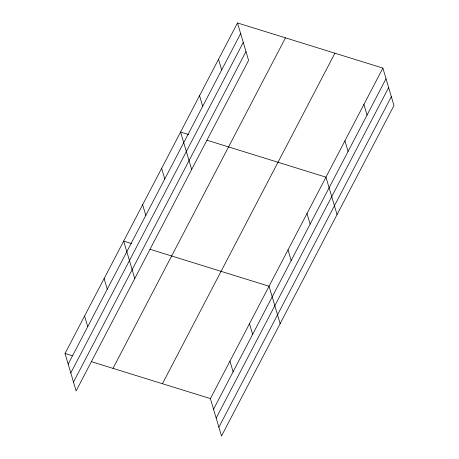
<?xml version="1.0" encoding="UTF-8"?>
<svg xmlns="http://www.w3.org/2000/svg" width="459" height="459" viewBox="0 0 459 459"><rect width="100%" height="100%" fill="white"/><g stroke="black" fill="none" stroke-linecap="round" stroke-linejoin="round"><path stroke-width="0.69" d="M237.498 22.95L248.589 60.387L76.119 390.913L65.035 353.476L237.498 22.95L382.881 68.087L393.965 105.524L221.502 436.05L210.411 398.613L382.881 68.087M68.179 364.096L240.642 33.57M70.801 372.949L243.264 42.423M73.503 382.066L245.967 51.54M113.006 368.37L285.475 37.845M162.434 383.718L334.904 53.192M213.561 409.233L386.025 78.707M216.178 418.086L388.647 87.56M218.88 427.203L391.349 96.677M188.695 134.539L180.582 132.026L191.673 169.463M206.934 140.207L325.965 177.163L337.055 214.6M131.779 243.614L123.672 241.095L134.762 278.533M150.024 249.277L269.049 286.232L280.139 323.67M65.035 353.476L72.465 355.782M91.387 361.658L210.411 398.613M363.907 104.445L367.051 115.066M344.939 140.804L348.083 151.424M306.991 213.515L310.141 224.141M288.022 249.874L291.167 260.5M218.524 59.309L221.674 69.929M199.556 95.667L202.7 106.287M249.507 323.693L252.651 334.313M229.959 361.153L233.103 371.773M161.614 168.384L164.758 179.004M142.64 204.737L145.79 215.363M104.124 278.556L107.268 289.181M84.576 316.016L87.726 326.636"/></g></svg>
